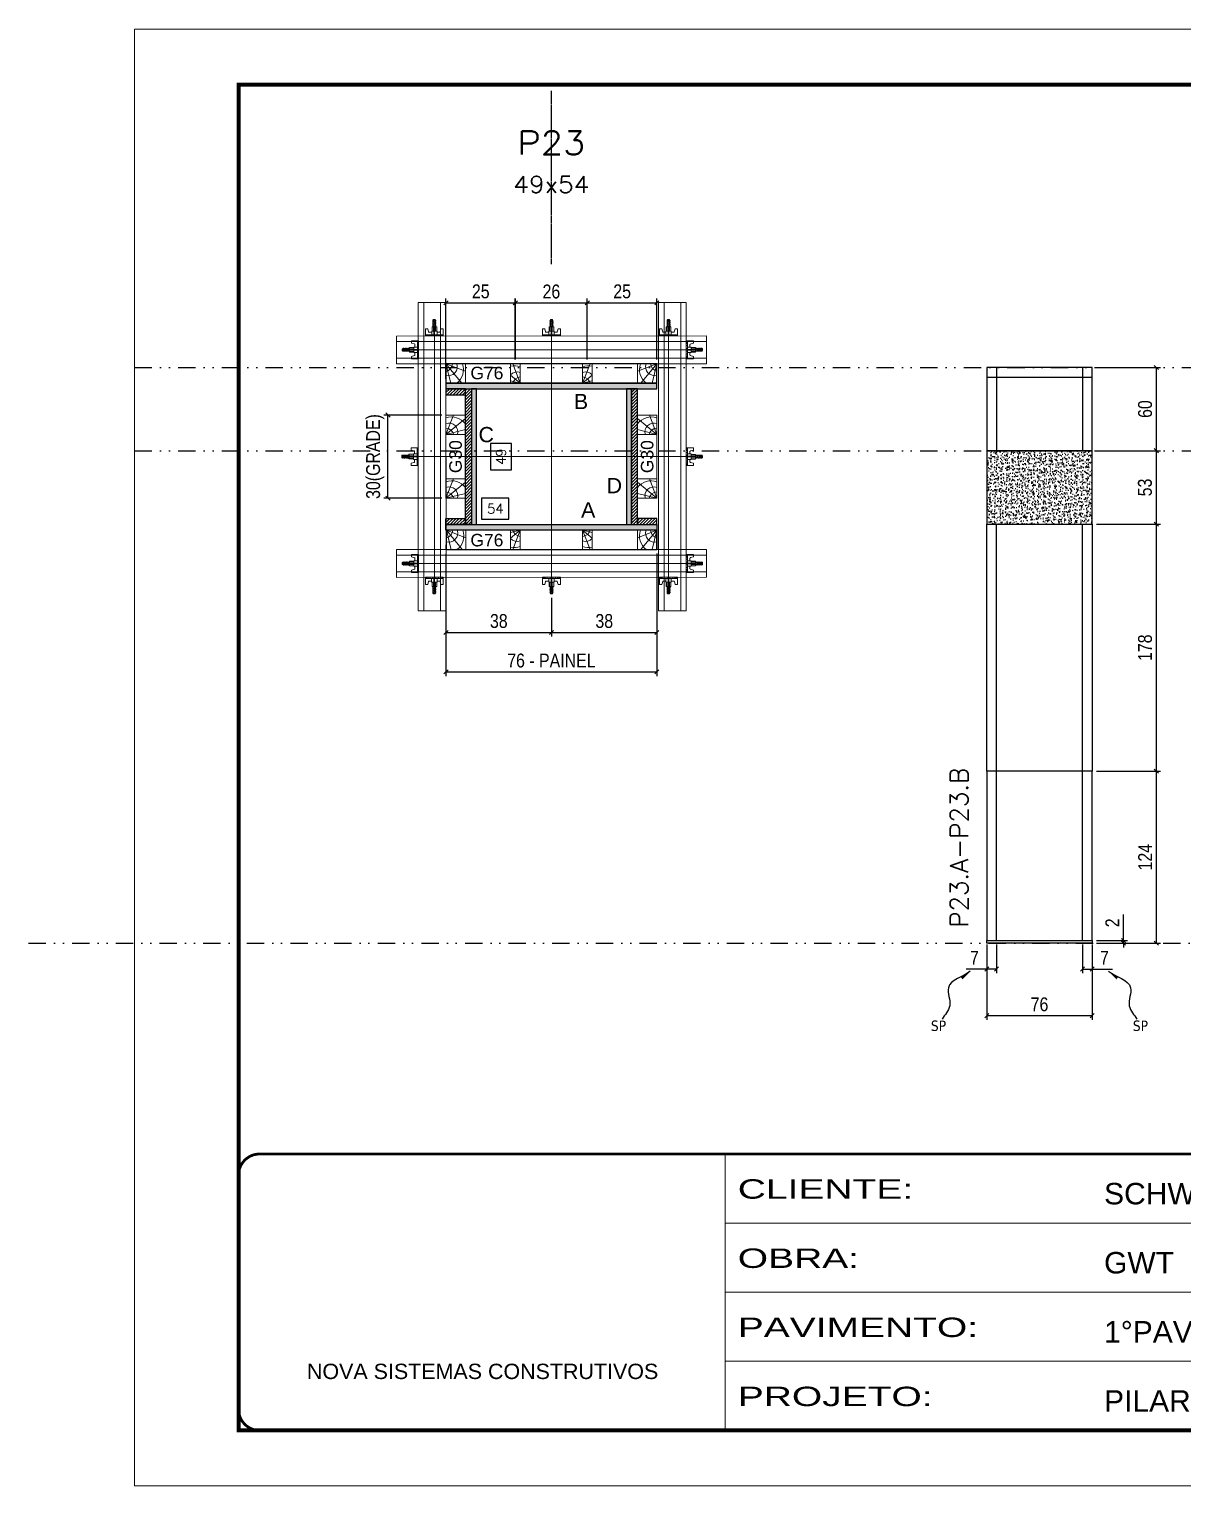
# Model space of a CAD drawing. Extents: x 13770 to 23315, y 867 to 16997.
# Drawn here: x 15908 to 16740, y 8907 to 9957 of the extents above; entities that cross this region are included whole.
import ezdxf
from ezdxf.enums import TextEntityAlignment as Align

# ---------------------------------------------------------------- set-up
doc = ezdxf.new("R2010")
doc.units = 0
for name, pattern in [('CONTINUO', [0]), ('DASHED', [0.75, 0.5, -0.25]), ('DIVIDE2', [0.625, 0.25, -0.125, 0, -0.125, 0, -0.125]), ('HIDDEN', [0.375, 0.25, -0.125])]:
    doc.linetypes.add(name, pattern=pattern)
for name, color, linetype in [('CHAPA', 1, 'Continuous'), ('COTA', 241, 'Continuous'), ('MEIO_PONT', 93, 'Continuous'), ('Nível', 160, 'Continuous'), ('Painéis', 200, 'Continuous'), ('SARR_2.2x7', 40, 'Continuous'), ('SARRAFO', 251, 'Continuous'), ('Sarrafo de Pressão', 42, 'HIDDEN'), ('texto', 7, 'Continuous'), ('Texto de Titulo', 7, 'Continuous'), ('Texto Qtd Sarr', 242, 'Continuous'), ('TEXTO_GERAL', 7, 'Continuous')]:
    doc.layers.add(name, color=color, linetype=linetype)
for name, color, linetype, lineweight in [('Folhas', 255, 'Continuous', 9), ('Hachura', 251, 'Continuous', 9), ('Madeira', 126, 'Continuous', 18), ('Perfil Metálico', 224, 'Continuous', 18), ('SARRAFO DE PRESSAO', 251, 'DASHED', 9), ('Texto Seção', 7, 'Continuous', 15)]:
    doc.layers.add(name, color=color, linetype=linetype, lineweight=lineweight)
doc.styles.add('ARIAL', font='arial.ttf')
doc.styles.add('COTA TECNICA', font='techl___.ttf', dxfattribs={"height": 10})
doc.styles.add('COTA TECNICA 2X', font='techl___.ttf', dxfattribs={"height": 10})
doc.styles.add('COTA TECNICA-50', font='techl___.ttf', dxfattribs={"height": 10})
doc.styles.add('REGUA-120', font='ROMANS.shx', dxfattribs={"height": 15})
doc.styles.add('ROMANS', font='romans.shx')
doc.styles.add('SANSSERIF', font='sas_____.pfb')
doc.styles.get("Standard").update_dxf_attribs({"font": 'arial.ttf'})
doc.styles.add('Tecnologia', font='')
doc.styles.get('Tecnologia').set_extended_font_data('Forgotten Futurist')
doc.dimstyles.new('COTA PAINEL-50', dxfattribs={"dimtxt": 10, "dimasz": 3, "dimexe": 3, "dimexo": 3, "dimgap": 3, "dimtad": 1, "dimdec": 1, "dimzin": 12, "dimdsep": 46, "dimtxsty": 'COTA TECNICA-50', "dimblk1": 'OBLIQUE', "dimblk2": 'OBLIQUE', "dimsah": 1, "dimcen": 0.9, "dimclrd": 4, "dimclre": 4, "dimclrt": 240, "dimadec": 1, "dimazin": 3, "dimtfac": 1, "dimtdec": 1, "dimtmove": 0, "dimatfit": 3, "dimfxl": 1, "dimtolj": 1, "dimtzin": 12, "dimarcsym": 0})
doc.dimstyles.new('PAINEL', dxfattribs={"dimtxt": 10, "dimasz": 3, "dimexe": 3, "dimexo": 3, "dimgap": 3, "dimtad": 1, "dimdec": 1, "dimzin": 12, "dimdsep": 46, "dimtxsty": 'COTA TECNICA', "dimblk1": 'OBLIQUE', "dimblk2": 'OBLIQUE', "dimsah": 1, "dimcen": 0.9, "dimclrd": 4, "dimclre": 4, "dimclrt": 240, "dimadec": 1, "dimazin": 3, "dimtfac": 1, "dimtdec": 1, "dimtmove": 0, "dimatfit": 3, "dimfxl": 1, "dimtolj": 1, "dimtzin": 12, "dimarcsym": 0})
doc.dimstyles.new('SECAO PILAR', dxfattribs={"dimtxt": 10, "dimasz": 3, "dimexe": 3, "dimexo": 3, "dimgap": 3, "dimtad": 1, "dimdec": 1, "dimlfac": 0.5, "dimzin": 12, "dimdsep": 46, "dimtxsty": 'COTA TECNICA 2X', "dimblk1": 'OBLIQUE', "dimblk2": 'OBLIQUE', "dimsah": 1, "dimcen": 0.9, "dimclrd": 256, "dimclre": 256, "dimclrt": 256, "dimadec": 1, "dimazin": 3, "dimtfac": 1, "dimtdec": 1, "dimtmove": 0, "dimatfit": 3, "dimfxl": 1, "dimtolj": 1, "dimtzin": 12, "dimarcsym": 0})
doc.dimstyles.new('SECÇÃO 2', dxfattribs={"dimtxt": 7, "dimasz": 6, "dimexe": 0.18, "dimexo": 2, "dimgap": -4, "dimtad": 3, "dimdec": 1, "dimlfac": 0.5, "dimzin": 12, "dimdsep": 46, "dimtxsty": 'ROMANS', "dimblk": 'ARCHTICK', "dimcen": 0.09, "dimse1": 1, "dimse2": 1, "dimsd1": 1, "dimsd2": 1, "dimclrd": 180, "dimclre": 5, "dimclrt": 1, "dimadec": 0, "dimazin": 3, "dimtfac": 1, "dimtdec": 1, "dimtofl": 0, "dimtmove": 0, "dimatfit": 3, "dimldrblk": 'ARCHTICK', "dimfxl": 1, "dimtolj": 1, "dimtzin": 0, "dimarcsym": 0})
doc.dimstyles.get("Standard").update_dxf_attribs({"dimtxt": 0.18, "dimasz": 0.18, "dimexe": 0.18, "dimexo": 0.0625, "dimgap": 0.09, "dimtad": 0, "dimtih": 1, "dimtoh": 1, "dimdec": 4, "dimzin": 0, "dimdsep": 46, "dimtxsty": 'Standard', "dimcen": 0.09, "dimadec": 0, "dimazin": 0, "dimtfac": 1, "dimtdec": 4, "dimtofl": 0, "dimtmove": 0, "dimatfit": 3, "dimfxl": 1, "dimtolj": 1, "dimtzin": 0, "dimarcsym": 0})

# ---------------------------------------------------------------- blocks, each defined once
blk = doc.blocks.new('9999999999')
at = {"color": 30, "linetype": 'CONTINUO'}
for p, q in [((98564.6, 34230.2), (98564.6, 34429.4)), ((98564.6, 34379.6), (99584, 34379.6)), ((98564.6, 34329.8), (99488, 34329.8)), ((99584, 34329.8), (99488, 34329.8)), ((99488, 34329.8), (99488, 34230.2)), ((98564.6, 34280), (99488, 34280))]:
    blk.add_line(p, q, dxfattribs=at)
at = {"color": 30, "linetype": 'CONTINUO', "const_width": 2}
blk.add_lwpolyline([(99584, 34230.2), (99584, 34414.4, 0.414214), (99569, 34429.4), (98229, 34429.4, 0.414214), (98214, 34414.4), (98214, 34245.2, 0.414214), (98229, 34230.2), (99584, 34230.2)], format="xyb", dxfattribs=at)
at = {"layer": 'Folhas'}
blk.add_lwpolyline([(98139, 34190.2), (99624, 34190.2), (99624, 35240.2), (98139, 35240.2)], close=True, dxfattribs=at)
at = {"layer": 'Folhas', "color": 30, "const_width": 3}
blk.add_lwpolyline([(98214, 34230.2), (99584, 34230.2), (99584, 35200.2), (98214, 35200.2)], close=True, dxfattribs=at)
at = {"color": 7, "linetype": 'Continuous', "ltscale": 5, "style": 'ARIAL'}
for s, height, p in [('SCHWARTZ', 15.48, (98837.7, 34393.1)), ('GWT', 15.48, (98837.7, 34343.3)), ('1°PAVIMENTO', 15.483, (98837.7, 34293.5)), ('NOVA SISTEMAS CONSTRUTIVOS', 11.059, (98263.2, 34267.2)), ('PILARES', 15.48, (98837.7, 34243.7))]:
    blk.add_text(s, height=height, dxfattribs=at).set_placement(p)
at = {"layer": 'Folhas', "color": 7, "style": 'Tecnologia', "width": 1.5}
for s, p in [('CLIENTE:', (98573.7, 34397.2)), ('OBRA:', (98573.7, 34347.3)), ('PAVIMENTO:', (98573.7, 34297.5)), ('PROJETO:', (98573.7, 34247.7))]:
    blk.add_text(s, height=14, dxfattribs=at).set_placement(p)
blk = doc.blocks.new('titulo1')
at = {"layer": 'Defpoints', "color": 252, "linetype": 'HIDDEN', "ltscale": 2}
blk.add_line((0, 0), (0, 125), dxfattribs=at)
at = {"layer": 'Defpoints', "style": 'ROMANS', "oblique": 15}
blk.add_attdef('FOLHA', text='', height=10, dxfattribs=at).set_placement((0, 15.6), align=Align.MIDDLE_CENTER)
at = {"layer": 'Texto Qtd Sarr', "color": 3, "style": 'ROMANS', "oblique": 15}
for tag, height, p in [('TITULO', 17, (0, 71.4)), ('SEÇÃO', 12, (0, 41.5))]:
    blk.add_attdef(tag, text='', height=height, dxfattribs=at).set_placement(p, align=Align.MIDDLE_CENTER)
blk = doc.blocks.new('_Oblique')
at = {"color": 0, "linetype": 'ByBlock', "lineweight": -2}
blk.add_line((-0.5, -0.5), (0.5, 0.5), dxfattribs=at)
blk = doc.blocks.new('*D670')
at = {"layer": 'COTA', "color": 4, "lineweight": -2, "transparency": 16777216}
for p, q in [((16598.7, 9297.2), (16598.7, 9243)), ((16674.7, 9297.2), (16674.7, 9243)), ((16598.7, 9246), (16674.7, 9246))]:
    blk.add_line(p, q, dxfattribs=at)
at = {"layer": 'Defpoints', "color": 0, "transparency": 16777216}
for p in [(16598.7, 9300.2), (16674.7, 9300.2), (16674.7, 9246)]:
    blk.add_point(p, dxfattribs=at)
at = {"layer": 'COTA', "color": 4, "lineweight": -2, "transparency": 16777216, "xscale": 3, "yscale": 3, "zscale": 3, "rotation": 180}
blk.add_blockref('_Oblique', (16598.7, 9246), dxfattribs=at)
at = {"layer": 'COTA', "color": 4, "lineweight": -2, "transparency": 16777216, "xscale": 3, "yscale": 3, "zscale": 3}
blk.add_blockref('_Oblique', (16674.7, 9246), dxfattribs=at)
at = {"layer": 'COTA', "color": 240, "transparency": 16777216, "insert": (16636.7, 9254.1), "char_height": 10, "attachment_point": 5, "style": 'COTA TECNICA'}
blk.add_mtext('\\A1;76', dxfattribs=at)
blk = doc.blocks.new('*D671')
at = {"layer": 'COTA', "color": 4, "lineweight": -2, "transparency": 16777216}
for p, q in [((16677.7, 9422.2), (16723.9, 9422.2)), ((16720.9, 9298.2), (16720.9, 9422.2)), ((16677.7, 9298.2), (16723.9, 9298.2))]:
    blk.add_line(p, q, dxfattribs=at)
at = {"layer": 'Defpoints', "color": 0, "transparency": 16777216}
for p in [(16674.7, 9422.2), (16720.9, 9422.2), (16674.7, 9298.2)]:
    blk.add_point(p, dxfattribs=at)
at = {"layer": 'COTA', "color": 4, "lineweight": -2, "transparency": 16777216, "xscale": 3, "yscale": 3, "zscale": 3}
for p, rotation in [((16720.9, 9422.2), 90), ((16720.9, 9298.2), 270)]:
    blk.add_blockref('_Oblique', p, dxfattribs=dict(at, rotation=rotation))
at = {"layer": 'COTA', "color": 240, "transparency": 16777216, "insert": (16712.8, 9360.2), "char_height": 10, "attachment_point": 5, "rotation": 90, "style": 'COTA TECNICA-50'}
blk.add_mtext('\\A1;124', dxfattribs=at)
blk = doc.blocks.new('*D672')
at = {"layer": 'COTA', "color": 4, "lineweight": -2, "transparency": 16777216}
for p, q in [((16697.2, 9300.2), (16697.2, 9319)), ((16677.7, 9300.2), (16700.2, 9300.2)), ((16677.7, 9298.2), (16700.2, 9298.2)), ((16697.2, 9298.2), (16697.2, 9300.2)), ((16697.2, 9298.2), (16697.2, 9295.2))]:
    blk.add_line(p, q, dxfattribs=at)
at = {"layer": 'Defpoints', "color": 0, "transparency": 16777216}
for p in [(16674.7, 9300.2), (16674.7, 9298.2), (16697.2, 9298.2)]:
    blk.add_point(p, dxfattribs=at)
at = {"layer": 'COTA', "color": 4, "lineweight": -2, "transparency": 16777216, "xscale": 3, "yscale": 3, "zscale": 3}
for p, rotation in [((16697.2, 9300.2), 270), ((16697.2, 9298.2), 90)]:
    blk.add_blockref('_Oblique', p, dxfattribs=dict(at, rotation=rotation))
at = {"layer": 'COTA', "color": 240, "transparency": 16777216, "insert": (16689.2, 9312.9), "char_height": 10, "attachment_point": 5, "rotation": 90, "style": 'COTA TECNICA-50'}
blk.add_mtext('\\A1;2', dxfattribs=at)
blk = doc.blocks.new('*D684')
at = {"layer": 'COTA', "color": 4, "linetype": 'ByBlock', "lineweight": -2, "transparency": 16777216}
for p, q in [((16677.7, 9600.2), (16723.9, 9600.2)), ((16720.9, 9422.2), (16720.9, 9600.2)), ((16677.7, 9422.2), (16723.9, 9422.2))]:
    blk.add_line(p, q, dxfattribs=at)
at = {"layer": 'Defpoints', "color": 0, "linetype": 'ByBlock', "transparency": 16777216}
for p in [(16674.7, 9600.2), (16720.9, 9600.2), (16674.7, 9422.2)]:
    blk.add_point(p, dxfattribs=at)
at = {"layer": 'COTA', "color": 4, "linetype": 'ByBlock', "lineweight": -2, "transparency": 16777216, "xscale": 3, "yscale": 3, "zscale": 3}
for p, rotation in [((16720.9, 9600.2), 90), ((16720.9, 9422.2), 270)]:
    blk.add_blockref('_Oblique', p, dxfattribs=dict(at, rotation=rotation))
at = {"layer": 'COTA', "color": 240, "linetype": 'ByBlock', "transparency": 16777216, "insert": (16712.8, 9511.2), "char_height": 10, "attachment_point": 5, "rotation": 90, "style": 'COTA TECNICA'}
blk.add_mtext('\\A1;178', dxfattribs=at)
blk = doc.blocks.new('*D673')
at = {"layer": 'COTA', "color": 4, "lineweight": -2, "transparency": 16777216}
for p, q in [((16598.7, 9295.2), (16598.7, 9276.6)), ((16605.7, 9297.2), (16605.7, 9276.6)), ((16598.7, 9279.6), (16583.9, 9279.6)), ((16605.7, 9279.6), (16598.7, 9279.6))]:
    blk.add_line(p, q, dxfattribs=at)
at = {"layer": 'Defpoints', "color": 0, "transparency": 16777216}
for p in [(16598.7, 9298.2), (16605.7, 9300.2), (16598.7, 9279.6)]:
    blk.add_point(p, dxfattribs=at)
at = {"layer": 'COTA', "color": 4, "lineweight": -2, "transparency": 16777216, "xscale": 3, "yscale": 3, "zscale": 3, "rotation": 180}
blk.add_blockref('_Oblique', (16598.7, 9279.6), dxfattribs=at)
at = {"layer": 'COTA', "color": 4, "lineweight": -2, "transparency": 16777216, "xscale": 3, "yscale": 3, "zscale": 3}
blk.add_blockref('_Oblique', (16605.7, 9279.6), dxfattribs=at)
at = {"layer": 'COTA', "color": 240, "transparency": 16777216, "insert": (16589.8, 9287.7), "char_height": 10, "attachment_point": 5, "style": 'COTA TECNICA-50'}
blk.add_mtext('\\A1;7', dxfattribs=at)
blk = doc.blocks.new('*D674')
at = {"layer": 'COTA', "color": 4, "lineweight": -2, "transparency": 16777216}
for p, q in [((16667.7, 9297.2), (16667.7, 9276.6)), ((16674.7, 9295.2), (16674.7, 9276.6)), ((16667.7, 9279.6), (16674.7, 9279.6)), ((16674.7, 9279.6), (16689.4, 9279.6))]:
    blk.add_line(p, q, dxfattribs=at)
at = {"layer": 'Defpoints', "color": 0, "transparency": 16777216}
for p in [(16667.7, 9300.2), (16674.7, 9298.2), (16674.7, 9279.6)]:
    blk.add_point(p, dxfattribs=at)
at = {"layer": 'COTA', "color": 4, "lineweight": -2, "transparency": 16777216, "xscale": 3, "yscale": 3, "zscale": 3, "rotation": 180}
blk.add_blockref('_Oblique', (16667.7, 9279.6), dxfattribs=at)
at = {"layer": 'COTA', "color": 4, "lineweight": -2, "transparency": 16777216, "xscale": 3, "yscale": 3, "zscale": 3}
blk.add_blockref('_Oblique', (16674.7, 9279.6), dxfattribs=at)
at = {"layer": 'COTA', "color": 240, "transparency": 16777216, "insert": (16683.5, 9287.7), "char_height": 10, "attachment_point": 5, "style": 'COTA TECNICA-50'}
blk.add_mtext('\\A1;7', dxfattribs=at)
blk = doc.blocks.new('*D675')
at = {"layer": 'COTA', "color": 4, "lineweight": -2, "transparency": 16777216}
for p, q in [((16677.7, 9653.2), (16723.9, 9653.2)), ((16720.9, 9600.2), (16720.9, 9653.2)), ((16677.7, 9600.2), (16723.9, 9600.2))]:
    blk.add_line(p, q, dxfattribs=at)
at = {"layer": 'Defpoints', "color": 0, "transparency": 16777216}
for p in [(16674.7, 9653.2), (16720.9, 9653.2), (16674.7, 9600.2)]:
    blk.add_point(p, dxfattribs=at)
at = {"layer": 'COTA', "color": 4, "lineweight": -2, "transparency": 16777216, "xscale": 3, "yscale": 3, "zscale": 3}
for p, rotation in [((16720.9, 9653.2), 90), ((16720.9, 9600.2), 270)]:
    blk.add_blockref('_Oblique', p, dxfattribs=dict(at, rotation=rotation))
at = {"layer": 'COTA', "color": 240, "transparency": 16777216, "insert": (16712.7, 9626.7), "char_height": 10, "attachment_point": 5, "rotation": 90, "style": 'COTA TECNICA'}
blk.add_mtext('\\A1;53', dxfattribs=at)
blk = doc.blocks.new('*D682')
at = {"layer": 'COTA', "color": 4, "lineweight": -2, "transparency": 16777216}
for p, q in [((16677.7, 9713.2), (16723.9, 9713.2)), ((16720.9, 9653.2), (16720.9, 9713.2)), ((16677.7, 9653.2), (16723.9, 9653.2))]:
    blk.add_line(p, q, dxfattribs=at)
at = {"layer": 'Defpoints', "color": 0, "transparency": 16777216}
for p in [(16674.7, 9713.2), (16720.9, 9713.2), (16674.7, 9653.2)]:
    blk.add_point(p, dxfattribs=at)
at = {"layer": 'COTA', "color": 4, "lineweight": -2, "transparency": 16777216, "xscale": 3, "yscale": 3, "zscale": 3}
for p, rotation in [((16720.9, 9713.2), 90), ((16720.9, 9653.2), 270)]:
    blk.add_blockref('_Oblique', p, dxfattribs=dict(at, rotation=rotation))
at = {"layer": 'COTA', "color": 240, "transparency": 16777216, "insert": (16712.8, 9683.2), "char_height": 10, "attachment_point": 5, "rotation": 90, "style": 'COTA TECNICA'}
blk.add_mtext('\\A1;60', dxfattribs=at)
blk = doc.blocks.new('*D835')
at = {"layer": 'COTA', "color": 180, "lineweight": -2, "transparency": 16777216}
for p, q in [((16256.1, 9658.4), (16241.1, 9658.4)), ((16241.1, 9658.4), (16241.1, 9639.4)), ((16256.1, 9639.4), (16256.1, 9658.4)), ((16241.1, 9639.4), (16256.1, 9639.4))]:
    blk.add_line(p, q, dxfattribs=at)
at = {"layer": 'Defpoints', "color": 0, "transparency": 16777216}
for p in [(16258.2, 9697.9), (16258.2, 9599.9), (16260.1, 9599.9)]:
    blk.add_point(p, dxfattribs=at)
at = {"layer": 'COTA', "color": 1, "transparency": 16777216, "insert": (16248.6, 9648.9), "char_height": 7, "attachment_point": 5, "rotation": 90, "style": 'ROMANS'}
blk.add_mtext('\\A1;49', dxfattribs=at)
blk = doc.blocks.new('_ArchTick')
at = {"color": 0, "linetype": 'ByBlock', "const_width": 0.15}
blk.add_lwpolyline([(-0.5, -0.5), (0.5, 0.5)], dxfattribs=at)
blk = doc.blocks.new('*D836')
at = {"layer": 'COTA', "color": 180, "lineweight": -2, "transparency": 16777216}
for p, q in [((16254.3, 9618.9), (16234.6, 9618.9)), ((16234.6, 9618.9), (16234.6, 9603.9)), ((16254.3, 9603.9), (16254.3, 9618.9)), ((16234.6, 9603.9), (16254.3, 9603.9))]:
    blk.add_line(p, q, dxfattribs=at)
at = {"layer": 'Defpoints', "color": 0, "transparency": 16777216}
for p in [(16230.9, 9599.9), (16338.9, 9599.9), (16338.9, 9599.9)]:
    blk.add_point(p, dxfattribs=at)
at = {"layer": 'COTA', "color": 1, "transparency": 16777216, "insert": (16244.5, 9611.4), "char_height": 7, "attachment_point": 5, "style": 'ROMANS'}
blk.add_mtext('\\A1;54', dxfattribs=at)
blk = doc.blocks.new('*D837')
at = {"layer": 'COTA', "lineweight": -2, "transparency": 16777216}
for p, q in [((16208.9, 9578.9), (16208.9, 9490.8)), ((16360.9, 9579), (16360.9, 9490.8)), ((16208.9, 9493.8), (16360.9, 9493.8))]:
    blk.add_line(p, q, dxfattribs=at)
at = {"layer": 'Defpoints', "color": 0, "transparency": 16777216}
for p in [(16208.9, 9581.9), (16360.9, 9582), (16360.9, 9493.8)]:
    blk.add_point(p, dxfattribs=at)
at = {"layer": 'COTA', "lineweight": -2, "transparency": 16777216, "xscale": 3, "yscale": 3, "zscale": 3, "rotation": 180}
blk.add_blockref('_Oblique', (16208.9, 9493.8), dxfattribs=at)
at = {"layer": 'COTA', "lineweight": -2, "transparency": 16777216, "xscale": 3, "yscale": 3, "zscale": 3}
blk.add_blockref('_Oblique', (16360.9, 9493.8), dxfattribs=at)
at = {"layer": 'COTA', "transparency": 16777216, "insert": (16284.9, 9501.9), "char_height": 10, "attachment_point": 5, "style": 'COTA TECNICA 2X'}
blk.add_mtext('\\A1;76 - PAINEL', dxfattribs=at)
blk = doc.blocks.new('*D838')
at = {"layer": 'COTA', "lineweight": -2, "transparency": 16777216}
for p, q in [((16205.9, 9678.9), (16164.1, 9678.9)), ((16167.1, 9619), (16167.1, 9678.9)), ((16206, 9619), (16164.1, 9619))]:
    blk.add_line(p, q, dxfattribs=at)
at = {"layer": 'Defpoints', "color": 0, "transparency": 16777216}
for p in [(16167.1, 9678.9), (16208.9, 9678.9), (16209, 9619)]:
    blk.add_point(p, dxfattribs=at)
at = {"layer": 'COTA', "lineweight": -2, "transparency": 16777216, "xscale": 3, "yscale": 3, "zscale": 3}
for p, rotation in [((16167.1, 9678.9), 90), ((16167.1, 9619), 270)]:
    blk.add_blockref('_Oblique', p, dxfattribs=dict(at, rotation=rotation))
at = {"layer": 'COTA', "transparency": 16777216, "insert": (16157.9, 9649), "char_height": 10, "attachment_point": 5, "rotation": 90, "style": 'COTA TECNICA 2X'}
blk.add_mtext('\\A1;30(GRADE)', dxfattribs=at)
blk = doc.blocks.new('*D839')
at = {"layer": 'COTA', "lineweight": -2, "transparency": 16777216}
for p, q in [((16208.9, 9578.9), (16208.9, 9519.2)), ((16285, 9547.1), (16285, 9519.2)), ((16208.9, 9522.2), (16285, 9522.2))]:
    blk.add_line(p, q, dxfattribs=at)
at = {"layer": 'Defpoints', "color": 0, "transparency": 16777216}
for p in [(16208.9, 9581.9), (16285, 9550.1), (16285, 9522.2)]:
    blk.add_point(p, dxfattribs=at)
at = {"layer": 'COTA', "lineweight": -2, "transparency": 16777216, "xscale": 3, "yscale": 3, "zscale": 3, "rotation": 180}
blk.add_blockref('_Oblique', (16208.9, 9522.2), dxfattribs=at)
at = {"layer": 'COTA', "lineweight": -2, "transparency": 16777216, "xscale": 3, "yscale": 3, "zscale": 3}
blk.add_blockref('_Oblique', (16285, 9522.2), dxfattribs=at)
at = {"layer": 'COTA', "transparency": 16777216, "insert": (16247, 9530.4), "char_height": 10, "attachment_point": 5, "style": 'COTA TECNICA 2X'}
blk.add_mtext('\\A1;38', dxfattribs=at)
blk = doc.blocks.new('*D840')
at = {"layer": 'COTA', "lineweight": -2, "transparency": 16777216}
for p, q in [((16360.9, 9578.9), (16360.9, 9519.2)), ((16285, 9547.1), (16285, 9519.2)), ((16285, 9522.2), (16360.9, 9522.2))]:
    blk.add_line(p, q, dxfattribs=at)
at = {"layer": 'Defpoints', "color": 0, "transparency": 16777216}
for p in [(16360.9, 9581.9), (16285, 9550.1), (16360.9, 9522.2)]:
    blk.add_point(p, dxfattribs=at)
at = {"layer": 'COTA', "lineweight": -2, "transparency": 16777216, "xscale": 3, "yscale": 3, "zscale": 3, "rotation": 180}
blk.add_blockref('_Oblique', (16285, 9522.2), dxfattribs=at)
at = {"layer": 'COTA', "lineweight": -2, "transparency": 16777216, "xscale": 3, "yscale": 3, "zscale": 3}
blk.add_blockref('_Oblique', (16360.9, 9522.2), dxfattribs=at)
at = {"layer": 'COTA', "transparency": 16777216, "insert": (16323, 9530.4), "char_height": 10, "attachment_point": 5, "style": 'COTA TECNICA 2X'}
blk.add_mtext('\\A1;38', dxfattribs=at)
blk = doc.blocks.new('PONTALETE')
at = {"layer": 'Madeira'}
for q in [(2.71, 7), (7, 5.76), (7, 1.74)]:
    blk.add_line((0, 0), q, dxfattribs=at)
blk.add_lwpolyline([(0, 0), (7, 0), (7, 7), (0, 7)], close=True, dxfattribs=at)
for centre, radius, start, end in [((2.04, 0.06), 6.23, 37.2818, 109.0913), ((1.09, 0.9), 3.19, 343.603, 109.9847), ((-0.21, -0.78), 3.09, 14.6322, 86.0383)]:
    blk.add_arc(centre, radius, start, end, dxfattribs=at)
blk = doc.blocks.new('*D841')
at = {"layer": 'COTA', "lineweight": -2, "transparency": 16777216}
for p, q in [((16208.9, 9704.9), (16208.9, 9762.8)), ((16208.9, 9759.8), (16259, 9759.8)), ((16259, 9718.9), (16259, 9762.8))]:
    blk.add_line(p, q, dxfattribs=at)
at = {"layer": 'Defpoints', "color": 0, "transparency": 16777216}
for p in [(16259, 9759.8), (16259, 9715.9), (16208.9, 9701.9)]:
    blk.add_point(p, dxfattribs=at)
at = {"layer": 'COTA', "lineweight": -2, "transparency": 16777216, "xscale": 3, "yscale": 3, "zscale": 3, "rotation": 180}
blk.add_blockref('_Oblique', (16208.9, 9759.8), dxfattribs=at)
at = {"layer": 'COTA', "lineweight": -2, "transparency": 16777216, "xscale": 3, "yscale": 3, "zscale": 3}
blk.add_blockref('_Oblique', (16259, 9759.8), dxfattribs=at)
at = {"layer": 'COTA', "transparency": 16777216, "insert": (16234, 9768), "char_height": 10, "attachment_point": 5, "style": 'COTA TECNICA 2X'}
blk.add_mtext('\\A1;25', dxfattribs=at)
blk = doc.blocks.new('MEIO PONTALETE')
at = {"layer": 'Madeira'}
for q in [(2.71, 7), (3.5, 2.88), (3.5, 0.87)]:
    blk.add_line((0, 0), q, dxfattribs=at)
blk.add_lwpolyline([(0, 0), (3.5, 0), (3.5, 7), (0, 7)], close=True, dxfattribs=at)
for centre, radius, start, end in [((2.04, 0.06), 6.23, 76.4499, 109.0913), ((1.09, 0.9), 3.19, 40.9063, 109.9847), ((-0.21, -0.78), 3.09, 14.6322, 86.0383)]:
    blk.add_arc(centre, radius, start, end, dxfattribs=at)
blk = doc.blocks.new('C')
at = {"layer": 'Hachura', "color": 0}
for p, q in [((0, 3.22), (0, -3.22)), ((0.45, 3.22), (0, 3.22)), ((0.46, 3.16), (0, 3.16)), ((0.46, 3.05), (0, 3.05)), ((0.46, 2.88), (0, 2.88)), ((0, 2.75), (0, -1.16)), ((0.46, 2.65), (0, 2.65)), ((0.46, 2.23), (0, 2.23)), ((0.46, 1.51), (0, 1.51)), ((0.39, 0.49), (0.17, 0.49)), ((0.45, -3.23), (0.45, 3.22)), ((0.45, 3.22), (2.58, 3.22)), ((1.74, 0.97), (0.45, 0.97)), ((1.45, 0.1), (0.45, 0.1)), ((1.35, 1.94), (1.35, 0.96)), ((2.58, 2.39), (1.47, 2.09)), ((1.74, -0.97), (1.74, 0.97)), ((1.74, 0.97), (1.74, 0.84)), ((1.74, 0.97), (1.74, 0.84)), ((1.74, 0.84), (3.35, 0.84)), ((3.35, 0.45), (1.74, 0.45)), ((2.58, 3.22), (2.58, 2.39)), ((3.32, 0.84), (3.32, -0.84)), ((3.35, 0.84), (3.35, -0.84)), ((3.68, 0.45), (3.35, 0.45)), ((3.84, -0.52), (3.35, 0.45)), ((3.35, 0.06), (3.67, -0.57)), ((3.68, 0.45), (4.16, -0.52)), ((3.72, 0.5), (4.25, -0.57)), ((4.37, -0.55), (3.83, 0.53)), ((4.15, 0.45), (3.93, 0.45)), ((4.42, -0.52), (3.93, 0.45)), ((4.15, 0.45), (4.26, 0.45)), ((4.26, 0.45), (4.74, -0.52)), ((4.3, 0.5), (4.83, -0.57)), ((4.95, -0.55), (4.41, 0.53)), ((4.51, 0.45), (4.84, 0.45)), ((5, -0.52), (4.51, 0.45)), ((4.84, 0.45), (5.32, -0.52)), ((4.88, 0.5), (5.41, -0.57)), ((5.53, -0.55), (4.99, 0.53)), ((5.58, -0.52), (5.09, 0.45)), ((5.42, 0.45), (5.09, 0.45)), ((5.58, -0.52), (5.09, 0.45)), ((5.42, 0.45), (5.74, -0.19)), ((5.46, 0.5), (5.74, -0.07)), ((5.74, 0.19), (5.57, 0.53)), ((5.74, 0.32), (5.68, 0.45)), ((5.68, 0.45), (5.74, 0.45)), ((5.74, 0.45), (5.9, 0.29)), ((5.74, 0.45), (5.74, -0.52)), ((5.9, -0.36), (5.9, 0.29)), ((0.45, 0), (0, 0)), ((0.46, -1.52), (0, -1.52)), ((0.46, -2.23), (0, -2.23)), ((0.46, -2.65), (0, -2.65)), ((0.46, -2.88), (0, -2.88)), ((0.46, -3.05), (0, -3.05)), ((0.46, -3.16), (0, -3.16)), ((0, -3.22), (2.57, -3.22)), ((0.08, -0.48), (0.29, -0.48)), ((0.29, -0.48), (0.4, -0.48)), ((0.45, 0), (0.45, -0.97)), ((0.45, -0.16), (1.45, -0.16)), ((0.45, -0.65), (0.45, -0.32)), ((0.45, -3.23), (0.45, -0.65)), ((0.45, -0.97), (1.74, -0.97)), ((1.35, -1.94), (1.35, -0.97)), ((2.58, -2.39), (1.47, -2.1)), ((3.35, -0.32), (1.74, -0.32)), ((3.35, -0.84), (1.74, -0.84)), ((2.58, -3.23), (2.58, -2.39)), ((3.35, -0.07), (3.58, -0.52)), ((3.35, -0.52), (3.58, -0.52)), ((3.84, -0.52), (4.16, -0.52)), ((4.42, -0.52), (4.74, -0.52)), ((4.63, -0.52), (4.74, -0.52)), ((5, -0.52), (5.32, -0.52)), ((5.58, -0.52), (5.74, -0.52)), ((5.74, -0.52), (5.9, -0.36)), ((5.74, -0.52), (5.74, -0.52))]:
    blk.add_line(p, q, dxfattribs=at)
for centre, radius, start, end in [((1.52, 1.94), 0.161, 104.7436, 180), ((1.44, -0.03), 0.129, 272.695, 87.305), ((3.81, 0.39), 0.143, 25.5688, 154.4312), ((4.39, 0.39), 0.143, 25.5688, 154.4312), ((4.97, 0.39), 0.143, 25.5688, 154.4312), ((5.55, 0.39), 0.143, 25.5688, 154.4312), ((0.17, -0.37), 0.174, 221.744, 317.8592), ((1.52, -1.94), 0.161, 180, 255.2564), ((3.71, -0.4), 0.174, 222.1408, 318.256), ((4.29, -0.4), 0.174, 222.1408, 318.256), ((4.87, -0.4), 0.174, 222.1408, 318.256), ((5.45, -0.4), 0.174, 222.1408, 318.256), ((5.61, -0.4), 0.174, 317.8592, 318.256)]:
    blk.add_arc(centre, radius, start, end, dxfattribs=at)
blk = doc.blocks.new('*D842')
at = {"layer": 'COTA', "lineweight": -2, "transparency": 16777216}
for p, q in [((16258.9, 9718.9), (16258.9, 9762.8)), ((16258.9, 9759.8), (16310.8, 9759.8)), ((16310.8, 9718.9), (16310.8, 9762.8))]:
    blk.add_line(p, q, dxfattribs=at)
at = {"layer": 'Defpoints', "color": 0, "transparency": 16777216}
for p in [(16310.8, 9759.8), (16258.9, 9715.9), (16310.8, 9715.9)]:
    blk.add_point(p, dxfattribs=at)
at = {"layer": 'COTA', "lineweight": -2, "transparency": 16777216, "xscale": 3, "yscale": 3, "zscale": 3, "rotation": 180}
blk.add_blockref('_Oblique', (16258.9, 9759.8), dxfattribs=at)
at = {"layer": 'COTA', "lineweight": -2, "transparency": 16777216, "xscale": 3, "yscale": 3, "zscale": 3}
blk.add_blockref('_Oblique', (16310.8, 9759.8), dxfattribs=at)
at = {"layer": 'COTA', "transparency": 16777216, "insert": (16284.9, 9767.9), "char_height": 10, "attachment_point": 5, "style": 'COTA TECNICA 2X'}
blk.add_mtext('\\A1;26', dxfattribs=at)
blk = doc.blocks.new('*D843')
at = {"layer": 'COTA', "lineweight": -2, "transparency": 16777216}
for p, q in [((16310.8, 9718.9), (16310.8, 9762.8)), ((16310.8, 9759.8), (16360.9, 9759.8)), ((16360.9, 9718.9), (16360.9, 9762.8))]:
    blk.add_line(p, q, dxfattribs=at)
at = {"layer": 'Defpoints', "color": 0, "transparency": 16777216}
for p in [(16360.9, 9759.8), (16310.8, 9715.9), (16360.9, 9715.9)]:
    blk.add_point(p, dxfattribs=at)
at = {"layer": 'COTA', "lineweight": -2, "transparency": 16777216, "xscale": 3, "yscale": 3, "zscale": 3, "rotation": 180}
blk.add_blockref('_Oblique', (16310.8, 9759.8), dxfattribs=at)
at = {"layer": 'COTA', "lineweight": -2, "transparency": 16777216, "xscale": 3, "yscale": 3, "zscale": 3}
blk.add_blockref('_Oblique', (16360.9, 9759.8), dxfattribs=at)
at = {"layer": 'COTA', "transparency": 16777216, "insert": (16335.9, 9768), "char_height": 10, "attachment_point": 5, "style": 'COTA TECNICA 2X'}
blk.add_mtext('\\A1;25', dxfattribs=at)

msp = doc.modelspace()

# ---------------------------------------------------------------- hatches: boundary and pattern name
at = {"layer": 'COTA'}
h = msp.add_hatch(dxfattribs=at)
h.set_pattern_fill('AR-CONC', color=256, scale=0.03)
h.set_pattern_definition([(50, (-2854.441, -5742.8755), (5.4655401, -0.4781726), [0.5715, -6.2865]), (355, (-2854.441, -5742.8755), (-1.0573026, 5.7317054), [0.4572, -5.0292175]), (100.451445, (-2853.9854, -5742.9154), (4.4082374, 5.2535326), [0.4857003, -5.3427073]), (46.1842, (-2854.441, -5741.3515), (8.1323712, -1.2612698), [0.85725, -9.42975]), (96.635558, (-2853.763, -5741.457), (7.122124, 7.4227837), [0.7285507, -8.0140682]), (351.18415, (-2854.441, -5741.3515), (7.122124, 7.4227837), [0.685799, -7.543792]), (21, (-2853.679, -5741.7325), (4.5484317, -3.06795595), [0.5715, -6.2865]), (326, (-2853.679, -5741.7325), (1.8540609, 5.525639), [0.4572, -5.0292]), (71.451445, (-2853.3, -5741.988), (6.4024926, 2.4576831), [0.4857003, -5.3426981]), (37.5, (-2854.4408, -5742.8755), (0.0926581, 2.53665117), [0, -4.96824, 0, -5.1054, 0, -5.04825]), (7.5, (-2854.4408, -5742.8755), (2.00458988, 3.00541724), [0, -2.91084, 0, -4.85394, 0, -1.92405]), (327.5, (-2856.14, -5742.8755), (4.06771786, -0.17186232), [0, -1.905, 0, -5.9436, 0, -7.8867]), (317.5, (-2856.902, -5742.8755), (4.44387544, 0.76279473), [0, -2.4765, 0, -3.94716, 0, -5.6007])])
h.paths.add_polyline_path([(16674.66, 9600.15), (16674.66, 9653.15), (16598.66, 9653.15), (16598.66, 9600.15)])
at = {"layer": 'Hachura'}
h = msp.add_hatch(color=256, dxfattribs=at)
h.dxf.hatch_style = 1
h.paths.add_polyline_path([(16360.92, 9697.92), (16360.92, 9701.92), (16208.92, 9701.92), (16208.92, 9697.92)])
h = msp.add_hatch(dxfattribs=at)
h.set_pattern_fill('ANSI31', color=256, scale=0.5, angle=180, style=0)
h.set_pattern_definition([(225, (7084.973, -13231.4891), (1.12253202, -1.12253202), [])])
h.paths.add_polyline_path([(16222.92, 9697.92), (16222.92, 9693.52), (16208.92, 9693.52), (16208.92, 9697.92)])
h = msp.add_hatch(dxfattribs=at)
h.set_pattern_fill('ANSI31', color=256, scale=0.5, angle=180, style=0)
h.set_pattern_definition([(225, (7084.973, -13275.4891), (1.12253202, -1.12253202), [])])
h.paths.add_polyline_path([(16222.92, 9599.92), (16227.32, 9599.92), (16227.32, 9697.92), (16222.92, 9697.92)])
h = msp.add_hatch(color=256, dxfattribs=at)
h.dxf.hatch_style = 1
h.paths.add_polyline_path([(16227.32, 9599.92), (16230.92, 9599.92), (16230.92, 9697.92), (16227.32, 9697.92)])
h = msp.add_hatch(color=256, dxfattribs=at)
h.dxf.hatch_style = 1
h.paths.add_polyline_path([(16338.92, 9599.92), (16342.52, 9599.92), (16342.52, 9697.92), (16338.92, 9697.92)])
h = msp.add_hatch(dxfattribs=at)
h.set_pattern_fill('ANSI31', color=256, scale=0.5, angle=180, style=0)
h.set_pattern_definition([(225, (6857.973, -13275.4891), (1.12253202, -1.12253202), [])])
h.paths.add_polyline_path([(16346.92, 9599.92), (16342.52, 9599.92), (16342.52, 9697.92), (16346.92, 9697.92)])
h = msp.add_hatch(dxfattribs=at)
h.set_pattern_fill('ANSI31', color=256, scale=0.5, angle=180, style=0)
h.set_pattern_definition([(225, (7084.973, -13291.4891), (1.12253202, -1.12253202), [])])
h.paths.add_polyline_path([(16222.92, 9599.92), (16222.92, 9604.32), (16208.92, 9604.32), (16208.92, 9599.92)])
h = msp.add_hatch(color=256, dxfattribs=at)
h.dxf.hatch_style = 1
h.paths.add_polyline_path([(16360.92, 9599.92), (16360.92, 9595.92), (16208.92, 9595.92), (16208.92, 9599.92)])
h = msp.add_hatch(dxfattribs=at)
h.set_pattern_fill('ANSI31', color=256, scale=0.5, angle=180, style=0)
h.set_pattern_definition([(225, (6857.973, -13291.4891), (1.12253202, -1.12253202), [])])
h.paths.add_polyline_path([(16346.92, 9599.92), (16346.92, 9604.32), (16360.92, 9604.32), (16360.92, 9599.92)])

# ---------------------------------------------------------------- linework, layer by layer
for points in [[(16360.92, 9701.92), (16360.92, 9715.92), (16208.92, 9715.87), (16208.92, 9701.92)], [(16360.92, 9581.92), (16360.92, 9595.92), (16209.2, 9595.87), (16208.92, 9581.92)]]:
    msp.add_lwpolyline(points, close=True)
at = {"layer": 'CHAPA'}
for points in [[(16360.92, 9697.92), (16360.92, 9701.92), (16208.92, 9701.92), (16208.92, 9697.92)], [(16227.32, 9599.92), (16230.92, 9599.92), (16230.92, 9697.92), (16227.32, 9697.92)], [(16338.92, 9599.92), (16342.52, 9599.92), (16342.52, 9697.92), (16338.92, 9697.92)], [(16360.92, 9599.92), (16360.92, 9595.92), (16208.92, 9595.92), (16208.92, 9599.92)]]:
    msp.add_lwpolyline(points, close=True, dxfattribs=at)
at = {"layer": 'COTA'}
msp.add_lwpolyline([(16598.66, 9600.15), (16674.66, 9600.15), (16674.66, 9653.15), (16598.66, 9653.15)], close=True, dxfattribs=at)
at = {"layer": 'Hachura'}
for p, q in [((16200.54, 9551.15), (16200.54, 9742.89)), ((16284.93, 9551.15), (16284.93, 9742.89)), ((16369.31, 9551.15), (16369.31, 9742.89)), ((16178.44, 9725.92), (16389.08, 9725.91)), ((16178.14, 9648.92), (16389.08, 9648.91)), ((16178.44, 9571.92), (16389.08, 9571.93))]:
    msp.add_line(p, q, dxfattribs=at)
at = {"layer": 'Madeira'}
for points in [[(16208.92, 9618.92), (16222.92, 9618.92), (16222.92, 9678.92), (16208.92, 9678.92)], [(16360.92, 9618.92), (16346.92, 9618.92), (16346.92, 9678.92), (16360.92, 9678.92)]]:
    msp.add_lwpolyline(points, close=True, dxfattribs=at)
at = {"layer": 'MEIO_PONT'}
msp.add_lwpolyline([(16360.92, 9595.92), (16360.92, 9581.92), (16360.92, 9581.92), (16360.92, 9595.92)], close=True, dxfattribs=at)
at = {"layer": 'Nível', "color": 4, "linetype": 'DIVIDE2', "ltscale": 50}
for p, q in [((15984.5, 9713.15), (17469.5, 9713.15)), ((15984.5, 9653.15), (21112.79, 9653.15)), ((13769.54, 9298.15), (21112.79, 9298.15))]:
    msp.add_line(p, q, dxfattribs=at)
at = {"layer": 'Painéis'}
for points in [[(16598.66, 9653.15), (16674.66, 9653.15), (16674.66, 9713.15), (16598.66, 9713.15)], [(16598.66, 9600.15), (16674.66, 9600.15), (16674.66, 9422.15), (16598.66, 9422.15)], [(16598.66, 9300.15), (16674.66, 9300.15), (16674.66, 9422.15), (16598.66, 9422.15)], [(16598.66, 9300.15), (16674.66, 9300.15), (16674.66, 9298.15), (16598.66, 9298.15)]]:
    msp.add_lwpolyline(points, close=True, dxfattribs=at)
at = {"layer": 'Perfil Metálico'}
for p, q in [((16192.98, 9759.96), (16192.98, 9537.86)), ((16204.98, 9759.96), (16204.98, 9537.86)), ((16366.09, 9759.96), (16366.09, 9537.86)), ((16378.09, 9759.96), (16378.09, 9537.86)), ((16396.64, 9731.86), (16173.21, 9731.86)), ((16396.64, 9719.86), (16173.21, 9719.86)), ((16396.64, 9577.92), (16173.21, 9577.92)), ((16396.64, 9565.92), (16173.21, 9565.92))]:
    msp.add_line(p, q, dxfattribs=at)
for points in [[(16208.92, 9759.96), (16188.92, 9759.96), (16188.98, 9537.86), (16208.98, 9537.86)], [(16382.03, 9759.96), (16362.03, 9759.96), (16362.09, 9537.86), (16382.09, 9537.86)], [(16396.64, 9715.92), (16396.64, 9735.92), (16173.21, 9735.86), (16173.21, 9715.86)], [(16173.21, 9581.92), (16173.21, 9561.92), (16396.64, 9561.98), (16396.64, 9581.98)]]:
    msp.add_lwpolyline(points, close=True, dxfattribs=at)
at = {"layer": 'SARR_2.2x7', "linetype": 'ByBlock'}
msp.add_line((16598.66, 9706.15), (16674.66, 9706.15), dxfattribs=at)
at = {"layer": 'SARRAFO'}
for points in [[(16208.92, 9693.52), (16222.92, 9693.52), (16222.92, 9697.92), (16208.92, 9697.92)], [(16208.92, 9693.52), (16222.92, 9693.52), (16222.92, 9697.92), (16208.92, 9697.92)], [(16227.32, 9697.92), (16227.32, 9599.92), (16222.92, 9599.92), (16222.92, 9697.92)], [(16227.32, 9697.92), (16227.32, 9599.92), (16222.92, 9599.92), (16222.92, 9697.92)], [(16342.52, 9697.92), (16342.52, 9599.92), (16346.92, 9599.92), (16346.92, 9697.92)], [(16342.52, 9697.92), (16342.52, 9599.92), (16346.92, 9599.92), (16346.92, 9697.92)], [(16208.92, 9604.32), (16222.92, 9604.32), (16222.92, 9599.92), (16208.92, 9599.92)], [(16208.92, 9604.32), (16222.92, 9604.32), (16222.92, 9599.92), (16208.92, 9599.92)], [(16360.92, 9604.32), (16346.92, 9604.32), (16346.92, 9599.92), (16360.92, 9599.92)], [(16360.92, 9604.32), (16346.92, 9604.32), (16346.92, 9599.92), (16360.92, 9599.92)]]:
    msp.add_lwpolyline(points, close=True, dxfattribs=at)
at = {"layer": 'Sarrafo de Pressão'}
for p, q in [((16605.66, 9713.15), (16605.66, 9653.15)), ((16667.66, 9713.15), (16667.66, 9653.15)), ((16605.66, 9422.15), (16605.66, 9600.15)), ((16667.66, 9422.15), (16667.66, 9600.15)), ((16605.66, 9300.15), (16605.66, 9422.15)), ((16667.66, 9300.15), (16667.66, 9422.15))]:
    msp.add_line(p, q, dxfattribs=at)

# ---------------------------------------------------------------- block references
at = {"layer": 'Hachura', "linetype": 'Continuous', "yscale": 2, "zscale": 2}
for p, xscale, rotation in [((16200.55, 9735.89), -2, 270), ((16284.92, 9735.89), 2, 90.00000000000001), ((16369.3, 9735.89), 2, 90.00000000000001), ((16189.24, 9725.92), 2, 180), ((16382.08, 9725.9), -2, 180), ((16188.94, 9648.92), 2, 180), ((16382.08, 9648.9), -2, 180), ((16200.54, 9561.95), 2, 270), ((16284.93, 9561.95), -2, 90), ((16369.31, 9561.95), -2, 90)]:
    msp.add_blockref('C', p, dxfattribs=dict(at, xscale=xscale, rotation=rotation))
for p, xscale in [((16189.24, 9571.92), -2), ((16382.08, 9571.94), 2)]:
    msp.add_blockref('C', p, dxfattribs=dict(at, xscale=xscale))
at = {"layer": 'Madeira', "yscale": 2, "zscale": 2}
for p, xscale in [((16208.92, 9664.92), 2), ((16360.92, 9664.92), -2), ((16208.92, 9618.92), 2), ((16360.92, 9618.92), -2)]:
    msp.add_blockref('PONTALETE', p, dxfattribs=dict(at, xscale=xscale))
at = {"layer": 'MEIO_PONT'}
for name, p, xscale, yscale, zscale, rotation in [('PONTALETE', (16208.92, 9715.87), 2, 2, 2, 270), ('PONTALETE', (16360.92, 9715.92), -2, 2, 2, 90), ('PONTALETE', (16209.2, 9595.87), 2, 2, 2, 270), ('MEIO PONTALETE', (16262.5, 9595.97), 1.999999997962732, 1.999999997962732, 1.999999997962732, 180), ('MEIO PONTALETE', (16307.35, 9595.97), -1.999999997962732, 1.999999997962732, 1.999999997962732, 180), ('PONTALETE', (16360.92, 9595.92), -2, 2, 2, 90)]:
    msp.add_blockref(name, p, dxfattribs=dict(at, xscale=xscale, yscale=yscale, zscale=zscale, rotation=rotation))
at = {"layer": 'MEIO_PONT', "yscale": 1.999999997962732, "zscale": 1.999999997962732}
for p, xscale in [((16262.5, 9701.87), -1.999999997962732), ((16307.35, 9701.87), 1.999999997962732)]:
    msp.add_blockref('MEIO PONTALETE', p, dxfattribs=dict(at, xscale=xscale))
at = {"layer": 'SARRAFO DE PRESSAO', "color": 6, "linetype": 'ByBlock'}
msp.add_blockref('9999999999', (-82154.48, -25283.14), dxfattribs=at)
at = {"layer": 'Texto Seção'}
ref = msp.add_blockref('titulo1', (16284.87, 9787.61), dxfattribs=at)
ref.add_attrib('TITULO', 'P23', dxfattribs={"layer": 'Texto de Titulo', "color": 7, "height": 17, "style": 'ROMANS', "width": 1.1}).set_placement((16284.87, 9875.11), align=Align.MIDDLE_CENTER)
ref.add_attrib('SEÇÃO', '49x54', dxfattribs={"layer": 'Texto de Titulo', "color": 7, "height": 12, "style": 'ROMANS', "width": 1.1}).set_placement((16284.87, 9845.11), align=Align.MIDDLE_CENTER)

# ---------------------------------------------------------------- texts
at = {"layer": 'texto', "color": 0, "char_height": 7.5, "attachment_point": 5}
for insert in [(16563.89, 9238.66), (16709.44, 9238.66)]:
    msp.add_mtext('{\\fTahoma|b0|i0|c0|p34;\\C4;SP}', dxfattribs=dict(at, insert=insert))
at = {"layer": 'Texto Seção', "insert": (16585.19, 9309.4), "char_height": 13, "width": 285.3299, "attachment_point": 7, "rotation": 90, "style": 'REGUA-120'}
msp.add_mtext('P23.A-P23.B', dxfattribs=at)
at = {"layer": 'TEXTO_GERAL', "color": 0, "linetype": 'Continuous', "style": 'SANSSERIF'}
for p in [(16226.53, 9709.21), (16226.53, 9588.75)]:
    msp.add_text('G76', height=9, dxfattribs=at).set_placement(p, align=Align.MIDDLE_LEFT)
at = {"layer": 'TEXTO_GERAL', "style": 'ARIAL'}
for s, p in [('B', (16306.25, 9688.67)), ('C', (16237.94, 9664.81)), ('D', (16330.28, 9628.03)), ('A', (16311.43, 9610.55))]:
    msp.add_text(s, height=11, dxfattribs=at).set_placement(p, align=Align.MIDDLE_CENTER)
at = {"layer": 'TEXTO_GERAL', "color": 0, "linetype": 'Continuous', "style": 'SANSSERIF'}
for p in [(16215.81, 9637.04), (16353.91, 9637.04)]:
    msp.add_text('G30', height=9, rotation=90, dxfattribs=at).set_placement(p, align=Align.MIDDLE_LEFT)

# ---------------------------------------------------------------- dimensions: what is measured, and where the dimension line sits
at = {"layer": 'COTA'}
for base, p1, p2, dimstyle, picture, middle in [((16259, 9759.85), (16208.92, 9701.92), (16259, 9715.87), 'SECAO PILAR', '*D841', (16233.96, 9767.96)), ((16310.85, 9759.85), (16258.9, 9715.87), (16310.85, 9715.87), 'SECAO PILAR', '*D842', (16284.87, 9767.95)), ((16360.92, 9759.85), (16310.85, 9715.87), (16360.92, 9715.92), 'SECAO PILAR', '*D843', (16335.89, 9767.96)), ((16285, 9522.18), (16208.92, 9581.92), (16285, 9550.15), 'SECAO PILAR', '*D839', (16246.96, 9530.42)), ((16360.92, 9522.18), (16285, 9550.15), (16360.92, 9581.92), 'SECAO PILAR', '*D840', (16322.96, 9530.42)), ((16674.66, 9279.64), (16667.66, 9300.15), (16674.66, 9298.15), 'COTA PAINEL-50', '*D674', (16683.53, 9287.72))]:
    dim = msp.add_linear_dim(base=base, p1=p1, p2=p2, dimstyle=dimstyle, dxfattribs=at)
    dim.commit()
    dim.dimension.update_dxf_attribs({"geometry": picture, "text_midpoint": middle})
for base, p1, p2, angle, dimstyle, picture, middle in [((16720.9, 9713.15), (16674.66, 9653.15), (16674.66, 9713.15), 90, 'PAINEL', '*D682', (16712.8, 9683.15)), ((16260.11, 9599.92), (16258.24, 9697.92), (16258.24, 9599.92), 270, 'SECÇÃO 2', '*D835', (16248.61, 9648.92)), ((16720.9, 9653.15), (16674.66, 9600.15), (16674.66, 9653.15), 90, 'PAINEL', '*D675', (16712.68, 9626.65)), ((16720.9, 9422.15), (16674.66, 9298.15), (16674.66, 9422.15), 90, 'COTA PAINEL-50', '*D671', (16712.83, 9360.15)), ((16598.66, 9279.64), (16605.66, 9300.15), (16598.66, 9298.15), 180, 'COTA PAINEL-50', '*D673', (16589.8, 9287.72))]:
    dim = msp.add_linear_dim(base=base, p1=p1, p2=p2, angle=angle, dimstyle=dimstyle, dxfattribs=at)
    dim.commit()
    dim.dimension.update_dxf_attribs({"geometry": picture, "text_midpoint": middle})
dim = msp.add_linear_dim(base=(16167.11, 9678.92), p1=(16208.95, 9619), p2=(16208.92, 9678.92), angle=90, text='<>(GRADE)', dimstyle='SECAO PILAR', dxfattribs=at)
dim.commit()
dim.dimension.update_dxf_attribs({"geometry": '*D838', "text_midpoint": (16167.11, 9648.96), "dimtype": 160})
dim = msp.add_linear_dim(base=(16338.92, 9599.92), p1=(16230.92, 9599.92), p2=(16338.92, 9599.92), dimstyle='SECÇÃO 2', dxfattribs=at)
dim.commit()
dim.dimension.update_dxf_attribs({"geometry": '*D836', "text_midpoint": (16244.48, 9599.92), "dimtype": 160})
at = {"layer": 'COTA', "linetype": 'ByBlock'}
dim = msp.add_linear_dim(base=(16720.9, 9600.15), p1=(16674.66, 9422.15), p2=(16674.66, 9600.15), angle=90, dimstyle='PAINEL', dxfattribs=at)
dim.commit()
dim.dimension.update_dxf_attribs({"geometry": '*D684', "text_midpoint": (16712.81, 9511.15)})
at = {"layer": 'COTA'}
dim = msp.add_linear_dim(base=(16360.92, 9493.76), p1=(16208.92, 9581.93), p2=(16360.92, 9581.97), text='<> - PAINEL', dimstyle='SECAO PILAR', dxfattribs=at)
dim.commit()
dim.dimension.update_dxf_attribs({"geometry": '*D837', "text_midpoint": (16284.92, 9501.86)})
dim = msp.add_linear_dim(base=(16697.19, 9298.15), p1=(16674.66, 9300.15), p2=(16674.66, 9298.15), angle=90, dimstyle='COTA PAINEL-50', dxfattribs=at)
dim.commit()
dim.dimension.update_dxf_attribs({"geometry": '*D672', "text_midpoint": (16697.19, 9312.9), "dimtype": 160})
dim = msp.add_linear_dim(base=(16674.66, 9245.98), p1=(16598.66, 9300.15), p2=(16674.66, 9300.15), dimstyle='PAINEL', override={"dimarcsym": 2}, dxfattribs=at)
dim.commit()
dim.dimension.update_dxf_attribs({"geometry": '*D670', "text_midpoint": (16636.66, 9254.08)})

# ---------------------------------------------------------------- leaders
at = {"layer": 'COTA', "path_type": 1}
for points in [[(16586.83, 9277.97), (16571.05, 9266.14), (16571.97, 9253.13), (16566.42, 9243.35)], [(16686.49, 9277.97), (16702.28, 9266.14), (16701.35, 9253.13), (16706.9, 9243.35)]]:
    msp.add_leader(points, dimstyle='Standard', override={"dimasz": 8}, dxfattribs=at)

doc.saveas('drawing.dxf')
